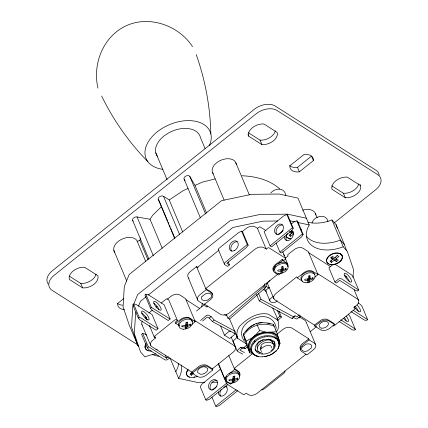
<?xml version="1.0" encoding="UTF-8"?>
<svg xmlns="http://www.w3.org/2000/svg" width="428" height="428" viewBox="0 0 428 428"><rect width="100%" height="100%" fill="white"/><g stroke="black" fill="none" stroke-linecap="round" stroke-linejoin="round"><path stroke-width="0.64" d="M186.934 322.182L186.758 323.418L187.555 325.323L187.635 322.188L185.934 322.45L185.859 325.59L185.458 324.638M234.068 376.116L233.886 377.352L234.688 379.256L234.769 376.121L233.067 376.383L232.987 379.524L232.586 378.571M282.485 266.548L282.303 267.778L283.122 269.629L283.186 266.548L281.485 266.815L281.405 269.95M309.412 275.771L309.23 277.007L310.033 278.906L310.113 275.771L308.411 276.039L308.331 279.174L307.935 278.221M239.541 373.858L239.033 371.702L234.196 368.38L228.793 355.529M353.014 277.472L353.496 269.56L347.279 251.306L343.224 246.774L331.946 219.944A31.608 20.234 -22.8 0 1 307.86 222.164M274.749 337.762C279.96 339.944 280.361 347.584 276.076 350.96M279.302 343.502C280.811 323.686 243.971 333.075 249.182 349.596A18.875 11.957 -23.1 0 0 252.921 353.384M185.078 325.398L185.677 326.821C183.949 329.699 187.534 328.832 187.389 326.548L186.576 324.654L187.71 324.478M232.206 379.331L232.805 380.754C231.077 383.632 234.662 382.766 234.523 380.481L237.626 379.288L237.808 378.058L234.704 379.203M280.624 269.758L281.228 271.186C279.495 274.059 283.079 273.192 282.94 270.908L282.127 269.014L283.256 268.838M307.555 278.981L308.155 280.41L307.513 282.213L309.214 281.945L309.867 280.131L312.97 278.944L313.152 277.708L310.054 278.858M186.736 328.362L186.217 327.126L186.576 324.654M233.865 382.295L233.346 381.059L233.709 378.587L234.838 378.411M282.127 269.014L281.768 271.486L282.287 272.722M310.188 278.061L309.053 278.243L308.695 280.709L309.214 281.945M185.677 326.821C180.53 327.447 180.991 324.906 185.822 325.548M187.389 326.548L190.497 325.355L190.674 324.124L187.576 325.269M232.805 380.754C227.659 381.38 228.119 378.839 232.95 379.481M282.94 270.908L286.043 269.72L286.225 268.484L283.122 269.629M237.107 335.916L236.534 337.778L233.078 341.164L237.353 351.254L242.708 354.138M226.423 314.639L227.915 318.186L263.873 286.792L264.83 283.689M227.915 318.186L229.542 319.058L265.499 287.67L266.837 283.325L269.956 280.608M147.879 259.571L139.854 240.483L140.641 237.968M312.033 223.004C313.553 216.028 326.634 212.919 327.966 221.651M136.077 312.103L135.59 313.301L134.339 333.744L140.555 351.993L144.969 356.931A30.918 19.79 -22.8 0 1 156.043 353.945M138.511 306.116L140.459 301.323L146.199 296.732M276.697 331.577C282.084 323.782 275.386 315.377 272.754 307.983M264.745 336.873C258.063 338.157 249.353 344.133 252.017 351.902A16.869 10.684 -23.1 0 0 258.86 356.524A16.836 10.663 -23.1 0 1 252.039 351.891M273.727 346.969L274.787 343.887L273.909 340.993M278.018 348.713C285.123 335.301 265.002 332.684 257.314 338.789C246.833 344.401 249.54 357.872 262.284 356.802M237.091 350.709L240.547 347.322L243.837 347.627L245.463 348.504L247.464 346.76M293.207 228.215L291.511 230.863L271.614 246.849L270.073 245.881L264.103 231.682L284.005 215.691L286.899 214.54L287.659 215.022L293.207 228.215L292.447 227.733L286.899 214.54M162.201 248.208L150.041 219.27L152.657 215.247L161.661 206.451M291.318 223.972L293.875 221.918L296.855 220.827L297.615 221.308L303.163 234.501L301.382 237.091L281.464 253.082L279.923 252.108L276.172 243.19M290.949 231.141L291.869 233.169L289.119 235.368L290.601 236.31L293.351 234.111L292.682 232.522L291.976 232.864L289.933 234.721L290.601 236.31M331.737 258.202L332.128 257.661L331.877 257.223M332.128 257.661L332.797 259.25L330.047 261.449L331.529 262.391L334.279 260.197L336.504 261.61L338.334 260.144L336.365 259.165L335.445 257.142M336.114 258.731L338.864 256.533L337.382 255.586L334.632 257.784L332.406 256.367L330.577 257.833L332.797 259.25M261.412 346.664C260.074 347.969 260.181 350.398 261.77 351.468M248.17 245.164L246.314 247.63L226.797 263.236L229.435 264.916L227.536 266.43L224.898 264.75A2.557 1.637 -22.8 0 1 225.262 262.257L247.288 244.602L248.17 245.164L242.526 231.741L241.649 231.179L238.813 232.458L219.291 248.058A2.557 1.637 -22.8 0 0 218.933 250.557M253.29 353.705L249.749 352.806L246.806 345.904L243.248 334.129C246.667 329.496 251.156 325.521 256.527 323.338L259.603 330.55L255.425 335.226L252.547 337.596C258.972 330.817 268.329 332.62 276.525 331.743L280.056 343.465L279.329 344.38M257.849 343.015C255.891 344.898 254.425 347.798 255.602 350.489A12.326 7.806 -23.1 0 0 260.604 353.865C267.126 355.32 278.403 349.708 274.364 341.886C269.891 337.312 261.786 339.313 257.506 343.293M246.068 331.181L248.395 328.431M252.991 344.208L255.099 341.726M243.939 334.964C250.369 324.943 263.386 321.685 274.171 326.222M258.646 341.977L259.368 341.218M256.533 294.384L259.266 300.889L292.099 318.55L295.015 315.805L297.048 316.897L299.37 314.874M292.099 318.55L295.015 315.805M207.805 306.207L207.045 306.999L204.204 305.464L203.364 305.421L196.543 311.006M270.796 192.958C275.274 187.796 284.882 187.138 285.824 195.666M192.038 372.52L190.813 373.633L191.482 375.222L193.526 373.366M331.679 260.058L330.865 260.802L331.529 262.391M270.978 350.848C280.517 343.192 265.986 339.04 261.075 345.284L260.914 349.088C263.3 346.482 270.833 342.47 271.796 347.969M292.447 227.733L270.073 245.881M206.847 306.972L207.741 306.197M200.555 320.551L206.51 315.35L208.217 315.008L211.058 316.543L214.15 320.005L235.261 331.363M202.61 321.048L207.248 317.004L209.281 318.095L212.368 321.556L236.411 334.493M209.281 318.095L211.058 316.543M212.368 321.556L214.15 320.005M259.266 300.889L261.048 299.338L293.881 316.993M245.463 348.504L242.173 348.194L239.948 350.136L244.463 352.565M243.837 347.627L246.833 345.011M276.809 318.865L279.805 316.249L281.431 317.121L277.435 320.609M300.761 315.95L296.92 318.935L296.08 318.892L293.239 317.357M303.163 234.501L302.398 234.02L279.923 252.108M133.632 304.03L132.696 304.779L138.244 317.972L139.929 320.016L156.14 330.239L158.028 328.72L152.074 314.548L135.863 304.319L133.632 304.03L139.175 317.223L141.818 318.491L158.028 328.72M145.852 294.223L144.921 294.972L150.463 308.16L152.047 310.273L168.252 320.519L170.141 318.999L164.175 304.806L147.97 294.56L145.852 294.223L151.4 307.411L170.141 318.999M138.244 317.972L139.175 317.223M150.463 308.16L151.4 307.411M148.832 313.002L152.448 310.102M156.06 307.197L157.092 306.368M161.222 303.051L165.866 299.322A1.263 0.808 -22.8 0 1 167.327 298.872L168.659 299.67L177.417 320.481L175.234 322.225L175.705 323.338L179.348 325.66M278.04 234.63L283.149 230.531M280.597 273.46L278.58 275.081L274.61 272.556A6.629 4.243 -22.8 0 1 275.552 266.088M220.393 369.284L202.005 384.039L200.234 386.655L205.777 399.848L206.542 400.33L209.511 399.212L227.899 384.456M211.881 390.293L216.985 386.195M226.867 383.071L205.777 399.848M236.208 389.71L215.728 406.119L211.946 397.125M237.754 390.684L219.382 405.439L216.488 406.6L215.728 406.119M348.248 314.109L349.842 316.249L355.39 329.442L354.454 330.191L352.324 329.828L338.917 321.353M358.134 302.965L360.371 304.378L362.061 306.427L367.604 319.614L366.668 320.369L364.447 320.091L351.03 311.632M167.316 299.247L170.927 296.358A6.613 4.232 -22.8 0 1 179.819 294.967L185.538 298.61L195.238 321.663L191.803 324.408M145.386 318.277L146.296 317.549M154.989 336.777L155.503 337.997L152.775 340.18A6.629 4.243 -22.8 0 0 151.833 346.653L191.717 372.06L192.188 373.179L197.436 376.517A6.629 4.243 -22.8 0 0 206.339 375.121L212.844 369.915L212.374 368.797L207.125 365.459L205.226 364.784L202.043 364.982L199.635 365.924L191.717 372.06M175.705 323.338L180.616 319.384A6.613 4.232 -22.8 0 1 189.508 317.993L195.238 321.663M192.188 373.179L198.694 367.973A6.629 4.243 -22.8 0 1 207.596 366.571L212.844 369.915M212.374 368.797L233.249 352.11A6.613 4.232 -22.8 0 0 234.175 345.653L194.767 320.545M252.862 353.458L234.196 368.38L234.667 369.498L238.637 372.028A6.629 4.243 -22.8 0 1 239.621 376.191M277.232 333.968L282.935 329.41A6.613 4.232 -22.8 0 1 291.826 328.009L308.706 338.767L309.177 339.88L314.441 343.235A6.629 4.243 -22.8 0 1 313.499 349.708L307.01 354.898L301.745 351.543A6.629 4.243 -22.8 0 1 302.687 345.075L309.177 339.88M227.937 382.247L226.813 383.194A1.263 0.808 -22.8 0 0 226.968 384.184L243.35 394.536A1.257 0.808 -22.8 0 0 244.538 394.386L246.105 393.209L248.315 394.616A6.629 4.243 -22.8 0 0 257.217 393.22L306.02 354.197M232.131 382.948L230.617 384.157L226.626 381.599A6.613 4.232 -22.8 0 1 226.439 376.239M308.706 338.767C306.389 341.672 297.979 344.47 300.413 349.633M123.89 298.476L117.641 303.468A11.444 7.324 -22.8 0 0 124.441 309.631M289.59 165.604A11.444 7.324 -22.8 0 0 297.471 167.359L311.531 156.124L313.414 160.591L299.354 171.831A11.444 7.324 -22.8 0 1 289.879 165.797L303.939 154.556A11.444 7.324 -22.8 0 1 313.414 160.591M148.291 295.063L232.837 227.482L263.011 221.148L277.708 220.998M198.121 267.628L196.543 266.623L190.053 271.807A6.629 4.243 -22.8 0 0 189.106 278.275M197.014 267.741L218.82 250.31M242.189 231.639L246.346 228.317A6.629 4.243 -22.8 0 1 255.243 226.92L257.453 228.327L266.2 249.15L267.751 247.93A1.257 0.802 -22.8 0 1 268.939 247.78L285.321 258.127A1.263 0.808 -22.8 0 1 285.476 259.117L283.919 260.438L282.154 259.315C279.81 262.45 270.817 265.205 273.273 270.646M146.531 335.044L144.835 333.963L142.701 333.466L141.609 334.338L147.253 347.761L148.907 349.676L164.694 359.739A2.557 1.637 -22.8 0 0 168.124 359.199L169.52 358.081M206.232 289.676L199.737 294.865A6.629 4.243 -22.8 0 0 198.795 301.333L204.06 304.683L210.549 299.498A6.629 4.243 -22.8 0 0 211.491 293.03L206.232 289.676L196.543 266.623M147.253 347.761L148.345 346.889L150.806 348.162L166.588 358.22L168.455 356.733M278.585 263.664L282.63 260.433L286.6 262.942A6.613 4.232 -22.8 0 1 287.825 266.494M285.481 258.057L288.092 255.971L287.621 254.853L294.132 249.652A6.629 4.243 -22.8 0 1 303.029 248.256L308.283 251.605L317.967 274.653L314.96 277.055M334.15 222.961L375.393 189.989A15.52 9.935 -22.8 0 0 377.64 174.587L277.205 110.59A15.52 9.935 -22.8 0 0 256.014 113.918L54.484 275.011A15.52 9.935 -22.8 0 0 52.243 290.414L138.084 345.112M278.104 273.963L229.36 312.916A6.613 4.232 -22.8 0 1 220.468 314.318L204.151 303.923M269.207 287.525L266.077 290.029A5.414 3.467 -22.8 0 0 266.243 292.222M220.613 326.066L224.427 335.14L229.13 331.384A5.414 3.467 -22.8 0 1 230.735 331.133M273.027 296.604L269.891 299.108A5.414 3.467 -22.8 0 0 275.14 302.452L277.226 300.782M314.446 325.055L321.546 319.823L324.007 319.095L327.062 319.213L333.984 323.386L334.45 324.504L329.523 328.415A6.613 4.232 -22.8 0 1 320.631 329.806L314.917 326.179L314.446 325.055L275.027 299.932A6.613 4.232 -22.8 0 1 275.958 293.474L296.834 276.788L297.305 277.906L303.816 272.706A6.629 4.243 -22.8 0 1 312.713 271.309L317.967 274.653M336.504 261.61L335.836 260.021L336.75 259.288M334.883 281.999L338.141 279.393A2.557 1.637 -22.8 0 1 341.576 278.853L358.685 290.056L357.599 290.928L355.459 290.43L339.677 280.372L336.419 282.978L334.883 281.999L328.913 267.8L332.176 265.194A2.557 1.637 -22.8 0 1 335.606 264.654L351.393 274.712L353.046 276.632L358.685 290.056M273.064 353.314L276.349 350.687M272.449 353.86L276.097 350.971M314.917 326.179L319.828 322.252A6.629 4.243 -22.8 0 1 328.731 320.856L334.45 324.504M310.321 331.598L316.581 326.596M229.606 373.526L234.667 369.498M257.453 228.327L259.015 227.129A1.257 0.802 -22.8 0 1 260.203 226.979L265.847 230.548M248.582 328.281L251.536 326.024L254.703 324.435M336.783 255.939L337.724 255.275M192.354 372.617L189.995 374.275L191.482 375.222M309.867 280.131L309.053 278.243M234.523 380.481L233.709 378.587M158.414 199.673A3.157 2.022 -22.8 0 1 159.591 196.736A3.157 2.022 -22.8 0 1 163.507 196.302L169.231 199.951L183.355 190.551L188.036 188.481M261.369 340.404C258.673 341.753 255.687 345.15 257.533 348.231M275.926 338.532L275.536 338.65M269.463 355.256L272.593 353.689M272.465 353.87L269.49 355.363L265.906 356.422M332.909 258.945L334.247 258.737L335.836 260.021M261.738 389.962L264.574 388.683L284.096 373.077A2.557 1.637 -22.8 0 0 284.791 370.889M249.749 352.806L246.212 341.079L252.365 337.74C249.374 340.597 247.197 345.027 248.973 349.104A18.875 11.957 -23.1 0 0 249.545 350.093M200.432 217.959L184.131 179.172A3.157 2.022 -22.8 0 1 185.95 176.047A3.157 2.022 -22.8 0 1 189.807 176.432L194.986 185.404L202.498 182.087L215.182 178.883M261.861 340.196L263.354 339.575M277.713 339.955L278.302 339.709M114.731 252.285A12.626 8.084 -22.8 0 1 120.851 239.696A12.626 8.084 -22.8 0 1 136.762 240.311L137.211 241.269L139.854 240.483M258.1 323.322L259.245 322.98M266.344 356.182L268.843 355.443M256.527 323.338C262.08 322.086 267.944 322.755 273.364 324.333L276.525 331.743M185.083 327.302L186.217 327.126M232.217 381.236L233.346 381.059M281.367 269.908C276.536 269.266 276.076 271.807 281.228 271.186M308.299 279.131C303.538 278.484 302.944 281.019 308.112 280.41M259.807 322.921L262.048 322.675M264.745 336.895L267.136 336.617M264.456 356.503L265.718 356.364M262.278 356.818L265.906 356.406M204.782 382.354L197.436 382.429L178.604 378.357L170.141 358.236M212.133 382.284L217.472 382.231M267.131 336.633L272.32 336.948L274.765 337.745M266.013 331.984L259.603 330.55M268.131 339.147C270.582 339.308 273.176 341.17 272.973 343.845M133.37 221.105A3.157 2.022 -22.8 0 1 133.129 218.371A3.157 2.022 -22.8 0 1 137.03 216.937L150.041 219.27M262.722 353.287C246.983 350.174 269.972 331.946 273.23 344.026M292.682 232.522L293.319 232.655M306.416 218.237L287.584 214.166L260.192 214.439L230.018 220.773L137.639 294.614L132.771 306.592L131.519 327.035L137.736 345.284L138.619 346.273M290.403 220.875L294.945 221.854M297.546 222.416L309.235 224.941A31.608 20.234 -22.8 0 0 313.018 246.373A31.608 20.234 -22.8 0 0 343.224 246.774M267.644 323.038L269.897 323.771M271.614 332.347L274.434 333.268L277.044 335.028L278.04 336.381M332.941 325.836L333.123 325.895A1.263 0.808 -22.8 0 0 334.584 325.451L354.721 309.289A1.257 0.808 -22.8 0 0 354.898 308.411L353.715 307.614L356.444 305.437A6.629 4.243 -22.8 0 0 357.385 298.963L317.496 273.54M254.853 341.244L254.387 341.025L255.061 341.731L254.473 340.961L254.879 341.228M289.644 231.751L291.869 233.169M263.873 286.792L265.499 287.67M263.284 289.553L266.216 291.131M224.604 314.644L226.952 315.907M240.547 347.322L242.173 348.194M352.923 310.107L367.604 319.614M340.811 319.834L354.218 328.308L355.39 329.442M266.2 249.15L263.996 247.742A6.629 4.243 -22.8 0 0 255.093 249.139L205.761 288.558C207.703 290.526 212.058 291.035 212.427 294.266M186.009 299.728L199.523 308.337M360.51 185.554L347.247 177.101A11.492 7.356 -22.8 0 0 335.841 180.776A11.492 7.356 -22.8 0 0 332.016 189.278L345.278 197.731A11.492 7.356 -22.8 0 0 356.685 194.061A11.492 7.356 -22.8 0 0 360.51 185.554L360.039 184.436M248.417 132.733L260.021 140.133L261.904 144.6A11.492 7.356 -22.8 0 0 273.31 140.93A11.492 7.356 -22.8 0 0 277.135 132.429L263.867 123.976A11.492 7.356 -22.8 0 0 252.461 127.646A11.492 7.356 -22.8 0 0 248.636 136.147L261.904 144.6M331.791 185.864L343.4 193.258L345.278 197.731M308.749 252.723L330.662 266.687M344.149 275.284L346.958 277.077M297.305 277.906L302.553 281.255M265.59 285.979L268.934 288.108M298.83 317.239L299.953 317.956L299.488 316.838L304.747 320.192A6.629 4.243 -22.8 0 1 306.154 322.546M277.906 320.235L268.361 314.157C257.207 311.835 247.266 318.667 239.701 326.115C237.085 329.544 235.871 334.354 237.743 338.409L246.164 343.775M224.427 335.14L229.676 338.484L234.378 334.728A5.414 3.467 -22.8 0 0 234.207 332.535M69.149 276.028L80.753 283.427L82.631 287.894A11.492 7.356 -22.8 0 0 94.037 284.224A11.492 7.356 -22.8 0 0 97.868 275.723L84.6 267.27A11.492 7.356 -22.8 0 0 73.193 270.94A11.492 7.356 -22.8 0 0 69.368 279.447L82.631 287.894M177.417 320.481L176.074 319.668A1.263 0.808 -22.8 0 0 174.613 320.112L154.481 336.285A1.257 0.802 -22.8 0 0 154.305 337.157L155.503 337.997M292.27 230.933L293.062 231.575M147.804 161.586C129.026 142.406 113.388 120.172 101.645 96.038M331.946 219.944L336.001 224.475L344.46 244.602L346.605 250.894M344.46 244.602L340.404 240.065A31.608 20.234 -22.8 0 1 306.277 236.112M277.077 339.34L277.9 340.453L279.142 344.567M192.525 46.647C178.209 24.631 147.114 14.252 123.441 27.141C102.228 38.707 92.555 65.11 97.964 88.147M184.131 179.172L185.083 180.819M233.078 341.164L233.34 341.71M279.281 341.646L280.056 343.465M243.248 334.129L246.212 341.079M282.154 259.315L282.63 260.433M354.165 289.826L358.536 300.237M297.471 167.359L299.354 171.831M315.415 213.486L317.223 217.793M333.61 258.603L334.279 260.197M309.235 224.941L297.958 198.111L279.12 194.044L251.734 194.317L221.56 200.652L129.181 274.492L124.313 286.471L123.061 306.913L129.277 325.162L137.736 345.284M296.855 220.827L302.398 234.02M312.451 277.708L312.97 278.944M247.93 134.472L248.636 136.147M282.79 251.712L285.62 258.442M283.673 254.532L284.187 255.751M285.214 258.202L287.274 263.097M285.524 268.479L286.043 269.72M306.368 322.578L315.591 344.508M235.839 162.801L249.294 194.815M267.19 282.748L273.877 298.664M278.944 311.204L281.431 317.121M277.317 310.332L279.805 316.249M241.649 231.179L247.288 244.602M266.013 291.73L269.827 300.809M264.515 288.386L265.542 290.837M205.071 148.537L200.427 137.484A23.674 15.157 -22.8 0 0 168.921 132.739L163.887 136.067A23.674 15.157 -22.8 0 0 157.445 156.348M212.502 172.457L224.149 200.16M258.56 293.421L261.048 299.338M228.188 261.957L229.435 264.916M194.986 185.404L206.633 213.112M189.807 176.432L205.59 213.989M218.419 249.861L224.384 264.06M244.388 341.218C236.828 330.657 245.752 320.973 256.099 317.79C265.323 314.644 274.669 317.838 276.295 328.297M229.504 318.807L237.743 338.409M155.771 152.764L167.129 179.781M231.206 337.12L235.33 346.915M169.231 199.951L182.692 231.965M163.507 196.302L179.557 234.474M237.107 378.052L237.626 379.288M158.82 200.047L167.621 220.982M168.14 222.212L168.916 224.058M169.435 225.289L170.21 227.14M170.729 228.37L174.87 238.219M158.189 199.191L174.752 238.594M188.432 278.125L197.65 300.065M228.782 379.802L229.13 380.626M218.328 363.319L225.016 379.213M218.441 364.303L226.669 383.868M189.973 324.119L190.497 325.355M137.03 216.937L153.336 255.725M181.654 325.869L181.996 326.692M132.594 220.329L148.901 259.117M137.211 241.269L145.75 261.588M165.347 355.261L166.588 358.22M145.557 316.367L146.847 319.422M149.415 325.537L154.305 337.157M113.843 250.375L126.779 281.159M141.93 324.568L150.688 345.38M142.701 333.466L148.345 346.889M196.201 54.538C205.28 79.993 210.218 106.904 210.844 133.921M275.718 329.854L275.825 330.17M336.001 224.475L337.291 228.252M278.537 341.496C276.092 325.473 245.763 334.653 250.177 349.2A17.618 11.155 -23.1 0 0 251.033 350.559M244.441 337.617L245.003 339.795M273.364 324.333L273.685 325.681M274.123 267.896A7.158 4.585 -22.8 0 1 281.849 262.284A7.158 4.585 -22.8 0 1 287.632 266.195M274.08 269.576A7.158 4.585 -22.8 0 1 274.038 268.329M179.038 326.296A7.158 4.585 -22.8 0 1 184.222 318.405A7.158 4.585 -22.8 0 1 192.081 321.835M226.166 380.23A7.158 4.585 -22.8 0 1 231.35 372.339A7.158 4.585 -22.8 0 1 239.209 375.768M301.515 279.885A7.158 4.585 -22.8 0 1 305.822 272.331A7.158 4.585 -22.8 0 1 314.51 274.182M201.738 306.737A47.353 30.313 -22.8 0 1 202.348 303.645M341.656 258.956A8.228 5.27 -22.8 0 1 341.052 259.962M337.51 262.979A8.228 5.27 -22.8 0 1 336.05 263.659M331.502 264.477A8.228 5.27 -22.8 0 1 330.272 264.338M329.164 264.028A8.228 5.27 -22.8 0 1 330.518 254.724A8.228 5.27 -22.8 0 1 342.084 256.019M290.703 238.712A8.228 5.27 -22.8 0 1 286.343 236.812M300.702 229.007A8.228 5.27 -22.8 0 1 301.285 230.253M301.151 229.938A8.228 5.27 -22.8 0 1 301.248 230.874M290.569 238.396A8.228 5.27 -22.8 0 1 289.339 238.257M288.766 238.123A8.228 5.27 -22.8 0 1 287.734 237.727M286.878 237.182A8.228 5.27 -22.8 0 1 286.214 236.491M194.986 376.833A8.228 5.27 -22.8 0 1 193.954 377.089M189.647 377.036A8.228 5.27 -22.8 0 1 187.394 375.763M187.09 375.404A8.228 5.27 -22.8 0 1 187.919 369.722M197.597 376.126A8.228 5.27 -22.8 0 1 188.293 376.704A8.228 5.27 -22.8 0 1 188.053 370.043M151.421 351.062A8.228 5.27 -22.8 0 1 146.194 344.005M148.168 350.511A8.228 5.27 -22.8 0 1 146.06 343.689M344.326 275.22A5.618 1.749 51.4 0 1 349.371 281.351M355.31 306.625A5.618 1.766 51.2 0 1 358.386 311.14M357.198 305.105A5.618 1.766 51.2 0 1 360.258 311.814A5.618 1.766 51.2 0 1 354.154 306.587M346.14 316.046A5.618 1.76 51.2 0 1 348.29 321.444A5.618 1.76 51.2 0 1 343.63 318.534M344.267 317.544A5.618 1.76 51.2 0 1 346.193 320.615M225.508 386.013A5.618 3.943 -57.7 0 1 224.641 394.83A5.618 3.943 -57.7 0 1 218.392 392M210.854 389.855A5.618 3.943 -57.7 0 1 211.486 383.156A5.618 3.943 -57.7 0 1 217.397 380.867M220.885 396.264A5.618 3.943 -57.7 0 1 221.592 389.068M223.721 387.276A5.618 3.943 -57.7 0 1 227.049 386.987M142.214 325.045A6.629 4.243 -22.8 0 1 142.438 321.064M141.684 312.98A5.618 1.766 51.2 0 1 147.136 320.021M157.44 349.713A5.618 1.749 51.4 0 1 155.974 349.173M154 303.377A5.618 1.76 51.2 0 1 159.002 309.546M286.883 240.745A5.618 3.943 -57.7 0 1 287.584 233.549M289.708 231.757A5.618 3.943 -57.7 0 1 293.041 231.462M276.873 234.351A5.618 3.943 -57.7 0 1 277.093 228.268A5.618 3.943 -57.7 0 1 282.416 225.021M291.522 230.499A5.618 3.943 -57.7 0 1 290.66 239.311A5.618 3.943 -57.7 0 1 284.406 236.497M231.725 251.188A5.618 3.948 -57.5 0 1 231.783 245.158A5.618 3.948 -57.5 0 1 237.085 241.767M162.902 169.333A34.727 22.229 -22.8 0 1 147.992 142.342A34.727 22.229 -22.8 0 1 190.637 120.669A34.727 22.229 -22.8 0 1 209.308 145.745M178.685 363.463A30.918 19.79 -22.8 0 1 175.785 371.654M181.135 365.052A30.918 19.79 -22.8 0 1 178.604 378.357M145.258 346.669A7.891 5.05 -22.8 0 1 145.279 345.738M145.376 345.262A7.891 5.05 -22.8 0 1 145.739 344.289M187.432 370.851A7.891 5.05 -22.8 0 1 188.004 369.888M339.495 253.435A7.891 5.05 -22.8 0 1 338.125 262.867M337.671 263.102A7.891 5.05 -22.8 0 1 336.237 263.696M335.75 263.851A7.891 5.05 -22.8 0 1 334.76 264.097M259.973 352.394A12.326 7.806 -23.1 0 1 254.97 349.018M158.981 356.171A15.783 10.106 -22.8 0 1 152.673 354.405M48.252 284.08A15.52 9.935 -22.8 0 1 52.607 270.539L254.136 109.45A15.52 9.935 -22.8 0 1 275.327 106.117L375.757 170.114A15.52 9.935 -22.8 0 1 379.176 175.25M96.102 274.038A11.492 7.356 -22.8 0 1 80.753 283.427M275.37 130.743A11.492 7.356 -22.8 0 1 260.021 140.133M358.744 183.874A11.492 7.356 -22.8 0 1 343.4 193.258M122.563 305.159A11.444 7.324 -22.8 0 1 117.352 303.281M213.321 173.827A12.626 8.084 -22.8 0 1 221.137 160.136A12.626 8.084 -22.8 0 1 236.203 164.357M241.916 175.769A80.186 51.328 -22.8 0 1 279.869 188.994M302.543 210.202A12.626 8.084 -22.8 0 1 315.789 215.038M202.053 296.353L201.904 296.561A5.366 3.435 -22.8 0 0 207.077 300.424L211.239 297.364A5.366 3.435 -22.8 0 0 206.066 293.501L202.053 296.353M302.152 347.001L302.002 347.204A5.366 3.435 -22.8 0 0 307.17 351.072L311.333 348.012A5.366 3.435 -22.8 0 0 306.164 344.144L302.152 347.001M205.028 366.791L204.787 366.743A5.366 3.435 -22.8 0 0 197.576 372.044L197.779 372.606L200.561 374.275A5.366 3.435 -22.8 0 0 207.773 368.973L207.569 368.406L205.028 366.791M278.912 273.578A7.158 4.585 -22.8 0 0 288.119 266.221A7.158 4.585 -22.8 0 0 277.066 265.793A7.158 4.585 -22.8 0 0 278.912 273.578M183.361 329.218A7.158 4.585 -22.8 0 0 192.568 321.861A7.158 4.585 -22.8 0 0 181.52 321.433A7.158 4.585 -22.8 0 0 183.361 329.218M230.494 383.151A7.158 4.585 -22.8 0 0 239.701 375.795A7.158 4.585 -22.8 0 0 228.648 375.367A7.158 4.585 -22.8 0 0 230.494 383.151M305.838 282.806A7.158 4.585 -22.8 0 0 315.045 275.445A7.158 4.585 -22.8 0 0 303.998 275.017A7.158 4.585 -22.8 0 0 305.838 282.806M331.636 264.793A8.228 5.27 -22.8 0 0 342.218 256.335A8.228 5.27 -22.8 0 0 329.517 255.842A8.228 5.27 -22.8 0 0 331.636 264.793M321.626 328.174A4.895 3.135 -22.8 0 0 328.463 323.557A4.895 3.135 -22.8 0 0 321.3 322.573A4.895 3.135 -22.8 0 0 321.626 328.174M344.524 275.536A5.618 1.749 51.4 0 0 351.03 282.207A5.618 1.749 51.4 0 0 348.135 275.311A5.618 1.749 51.4 0 0 344.524 275.536M213.401 389.507A5.618 3.943 -57.7 0 0 216.67 380.567A5.618 3.943 -57.7 0 0 208.928 384.119A5.618 3.943 -57.7 0 0 213.401 389.507M154 303.527A5.618 1.76 51.2 0 0 160.511 310.305A5.618 1.76 51.2 0 0 157.793 303.527A5.618 1.76 51.2 0 0 154 303.527M142.01 313.483A5.618 1.766 51.2 0 0 148.548 320.01A5.618 1.766 51.2 0 0 145.483 313.012A5.618 1.766 51.2 0 0 142.01 313.483M234.319 250.669A5.618 3.948 -57.5 0 0 237.38 241.708A5.618 3.948 -57.5 0 0 229.649 245.506A5.618 3.948 -57.5 0 0 234.319 250.669M279.404 233.982A5.618 3.943 -57.7 0 0 282.657 225.042A5.618 3.943 -57.7 0 0 274.926 228.611A5.618 3.943 -57.7 0 0 279.404 233.982"/></g></svg>
